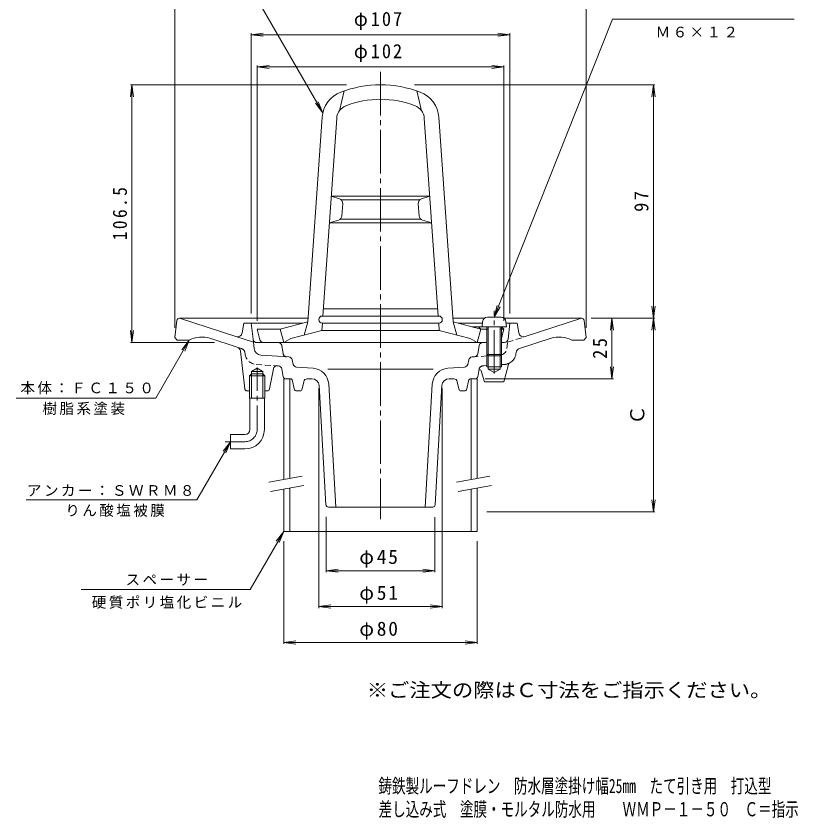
# Model space of a CAD drawing. Units: millimetres, scale not verified. Extents: x -176 to 147, y -232 to 267.
# Drawn here: x -175.9 to 147.2, y -231.8 to 99.6 of the extents above; entities that cross this region are included whole.
import ezdxf
from ezdxf.enums import TextEntityAlignment as Align

# ---------------------------------------------------------------- set-up
doc = ezdxf.new("R2010")
doc.units = ezdxf.units.MM
doc.header["$LTSCALE"] = 2
for name, pattern in [('CHAIN1', [8, 5, -1, 1, -1]), ('CHAIN2', [12, 9, -1, 1, -1]), ('DASHED1', [1.8, 1.2, -0.6]), ('DOUBLE_CHAIN2', [12.8, 9, -1, 0.6, -0.6, 0.6, -1])]:
    doc.linetypes.add(name, pattern=pattern)
for name, color, linetype, lineweight in [('2-0', 3, 'Continuous', 9), ('2-2', 6, 'Continuous', 9), ('2-3', 4, 'Continuous', 9), ('2-4', 7, 'Continuous', 9), ('2-5', 7, 'Continuous', 9)]:
    doc.layers.add(name, color=color, linetype=linetype, lineweight=lineweight)
doc.layers.add('F-0_F-0ﾚｲﾔ', color=2, linetype='Continuous')
doc.layers.add('F-5_F-5ﾚｲﾔ', color=2, linetype='Continuous')
doc.styles.add('ＭＳ ゴシック', font='')
doc.styles.get('ＭＳ ゴシック').set_extended_font_data('MS Gothic')

msp = doc.modelspace()

# ---------------------------------------------------------------- linework, layer by layer
at = {"layer": '2-0', "linetype": 'CHAIN2'}
msp.add_line((-25.264, 76.506), (-25.264, -108.373), dxfattribs=at)
at = {"layer": '2-0'}
for p, q in [((-109.373, -26.206), (-110.264, -33.33)), ((-55.165, -25.33), (-108.381, -25.33)), ((-84.989, -32.892), (-108.264, -25.33)), ((4.638, -25.33), (17.698, -25.33)), ((25.775, -25.33), (57.854, -25.33)), ((34.462, -32.892), (57.736, -25.33)), ((58.846, -26.206), (59.736, -33.33)), ((-81.764, -27.33), (-82.396, -31.305)), ((-81.764, -27.33), (-57.429, -27.33)), ((-77.943, -34.013), (-78.764, -27.33)), ((16.867, -27.33), (6.902, -27.33)), ((31.237, -27.33), (26.606, -27.33)), ((27.416, -34.013), (28.236, -27.33)), ((31.237, -27.33), (31.869, -31.305)), ((-77.794, -35.23), (-84.989, -32.892)), ((-109.264, -34.33), (-110.264, -33.33)), ((-109.264, -34.33), (-104.263, -34.33)), ((-84.488, -37.261), (-95.744, -33.604)), ((-77.469, -37.876), (-77.943, -34.013)), ((16.963, -35.33), (18.736, -35.33)), ((24.736, -35.33), (25.927, -35.33)), ((32.138, -37.853), (45.217, -33.604)), ((58.736, -34.33), (53.736, -34.33)), ((58.736, -34.33), (59.736, -33.33)), ((-81.364, -54.443), (-83.119, -38.938)), ((15.523, -36.577), (14.935, -40.002)), ((30.716, -39.955), (30.771, -39.512)), ((-74.7, -40.503), (-63.113, -41.313)), ((-61.761, -42.449), (-61.286, -44.365)), ((11.234, -42.449), (10.759, -44.365)), ((13.562, -41.245), (12.586, -41.313)), ((-73.904, -47.33), (-76.264, -45.968)), ((-69.514, -46.2), (-71.108, -54.518)), ((-67.936, -44.985), (-67.415, -45.022)), ((-66.047, -46.236), (-65.419, -49.518)), ((-53.131, -45.977), (-59.935, -45.501)), ((2.604, -45.977), (9.408, -45.501)), ((25.736, -51.649), (27.62, -44.423)), ((-78.624, -48.33), (-79.438, -49.13)), ((-73.089, -49.13), (-79.438, -49.13)), ((-79.438, -58.33), (-79.438, -49.13)), ((-78.624, -58.33), (-78.624, -47.33)), ((-73.904, -48.33), (-78.624, -48.33)), ((-73.904, -58.33), (-73.904, -47.33)), ((-73.089, -49.13), (-73.904, -48.33)), ((-73.089, -58.33), (-73.089, -49.13)), ((-25.264, -46.407), (-46.979, -46.407)), ((-25.264, -46.407), (-3.548, -46.407)), ((15.357, -47.085), (14.892, -49.518)), ((17.736, -51.649), (16.326, -47.033)), ((-64.437, -50.33), (-62.583, -50.33)), ((-61.603, -51.134), (-60.924, -54.526)), ((-57.603, -54.526), (-57.005, -51.536)), ((-53.599, -50.33), (-55.534, -50.33)), ((-46.631, -52.564), (-43.757, -103.33)), ((-3.896, -52.564), (-6.77, -103.33)), ((3.071, -50.33), (5.007, -50.33)), ((7.076, -54.526), (6.478, -51.536)), ((11.076, -51.134), (10.397, -54.526)), ((13.91, -50.33), (12.056, -50.33)), ((21.736, -51.649), (17.736, -51.649)), ((21.736, -51.649), (25.736, -51.649)), ((-79.438, -55.33), (-80.37, -55.33)), ((-72.09, -55.33), (-73.089, -55.33)), ((-59.944, -55.33), (-58.583, -55.33)), ((-47.817, -102.387), (-50.603, -53.161)), ((-2.71, -102.387), (0.076, -53.161)), ((9.417, -55.33), (8.056, -55.33)), ((-79.438, -58.33), (-73.089, -58.33)), ((-79.264, -71.33), (-79.264, -58.33)), ((-73.263, -71.33), (-73.263, -58.33)), ((-87.264, -73.33), (-87.264, -79.33)), ((-81.263, -73.33), (-87.264, -73.33)), ((-81.263, -79.33), (-87.264, -79.33)), ((-46.819, -103.33), (-25.264, -103.33)), ((-3.709, -103.33), (-25.264, -103.33))]:
    msp.add_line(p, q, dxfattribs=at)
at = {"layer": '2-0', "linetype": 'DASHED1'}
for p, q in [((27.266, -35.23), (34.462, -32.892)), ((26.942, -37.876), (27.416, -34.013)), ((-82.665, -37.853), (-84.488, -37.261)), ((-81.243, -39.955), (-81.298, -39.512)), ((-81.238, -39.999), (-81.298, -39.512)), ((30.711, -39.999), (30.771, -39.512)), ((18.736, -40.883), (13.562, -41.245)), ((-76.624, -44.378), (-67.936, -44.985)), ((15.357, -47.085), (15.519, -46.236)), ((17.409, -44.985), (16.888, -45.022)), ((18.736, -44.893), (17.409, -44.985)), ((26.097, -44.378), (24.736, -44.473))]:
    msp.add_line(p, q, dxfattribs=at)
at = {"layer": '2-0', "linetype": 'DOUBLE_CHAIN2'}
for p, q in [((-67.528, -35.33), (-76.454, -35.33)), ((-66.05, -36.577), (-65.463, -40.002))]:
    msp.add_line(p, q, dxfattribs=at)
at = {"layer": '2-0', "linetype": 'CHAIN1'}
for p, q in [((-76.264, -71.33), (-76.264, -45.663)), ((-81.264, -76.33), (-89.387, -76.33))]:
    msp.add_line(p, q, dxfattribs=at)
at = {"layer": '2-0'}
msp.add_lwpolyline([(-73.904, -47.33), (-78.624, -47.33), (-76.264, -45.968)], dxfattribs=at)
for centre, radius, start, end in [((-108.381, -26.33), 1, 90, 172.87573), ((57.854, -26.33), 1, 7.12427, 90), ((-99.143, -44.066), 11, 71.99945, 117.74339), ((-84.371, -30.99), 2, 251.99969, 350.95978), ((33.844, -30.99), 2, 189.04022, 288.00031), ((48.616, -44.066), 11, 62.25661, 108.00055), ((17.001, -36.83), 1.5, 90, 170.27156), ((25.927, -33.83), 1.5, 270, 352.99959), ((-85.106, -39.163), 2, 6.457, 72.00018), ((-74.491, -37.51), 3, 186.99971, 266.00029), ((32.756, -39.756), 2, 107.99887, 173.00095), ((-63.217, -42.809), 1.5, 13.91808, 86), ((12.69, -42.809), 1.5, 94, 166.08192), ((13.457, -39.748), 1.5, 274.00009, 350.27156), ((25.748, -39.39), 5, 298.24857, 353.00055), ((-68.041, -46.482), 1.5, 86, 169.15211), ((-67.52, -46.518), 1.5, 10.8302, 86), ((-59.83, -44.005), 1.5, 193.91791, 266), ((-53.62, -52.96), 7, 3.23962, 86.00008), ((3.092, -52.96), 7, 93.99992, 176.76038), ((9.303, -44.005), 1.5, 274, 346.08209), ((28.588, -44.676), 1, 118.24928, 165.38554), ((-64.437, -49.33), 1, 190.82764, 270), ((13.91, -49.33), 1, 270, 349.17236), ((15.848, -47.179), 0.5, 83.8165, 169.17256), ((15.848, -47.179), 0.5, 16.9904, 83.8165), ((-62.583, -51.33), 1, 11.30934, 90), ((-55.534, -51.83), 1.5, 90, 168.6902), ((-53.599, -53.33), 3, 3.23926, 90), ((3.071, -53.33), 3, 90, 176.76074), ((5.007, -51.83), 1.5, 11.3098, 90), ((12.056, -51.33), 1, 90, 168.69066), ((-80.37, -54.33), 1, 186.45599, 270), ((-72.09, -54.33), 1, 270, 349.15408), ((-59.944, -54.33), 1, 191.30914, 270), ((-58.583, -54.33), 1, 270, 348.69086), ((8.056, -54.33), 1, 191.30914, 270), ((9.417, -54.33), 1, 270, 348.69086), ((-81.263, -71.33), 2, 270, 0), ((-81.263, -71.33), 8, 270, 0), ((-46.819, -102.33), 1, 183.23795, 270), ((-3.709, -102.33), 1, 270, 356.76205)]:
    msp.add_arc(centre, radius, start, end, dxfattribs=at)
at = {"layer": '2-0', "linetype": 'DOUBLE_CHAIN2'}
for centre, start, end in [((-76.454, -33.83), 187.00041, 270), ((-67.528, -36.83), 9.72844, 90), ((-63.984, -39.748), 189.72844, 265.99991)]:
    msp.add_arc(centre, 1.5, start, end, dxfattribs=at)
at = {"layer": '2-0', "linetype": 'DASHED1'}
for centre, radius, start, end in [((-83.283, -39.756), 2, 6.99905, 72.00113), ((23.964, -37.51), 3, 284.91859, 353.00029), ((-76.275, -39.39), 5, 186.99945, 266.00027), ((16.993, -46.518), 1.5, 94, 169.1698), ((25.748, -39.39), 5, 273.99973, 298.24857)]:
    msp.add_arc(centre, radius, start, end, dxfattribs=at)
at = {"layer": '2-0', "linetype": 'CHAIN1'}
msp.add_arc((-81.264, -71.33), 5, 270, 0, dxfattribs=at)
at = {"layer": '2-2'}
for p, q in [((-40.264, 68.655), (-42.264, 60.426)), ((-10.263, 68.655), (-8.264, 60.426)), ((-55.264, -26.751), (-49.354, 57.773)), ((-49.084, -24.38), (-43.368, 57.355)), ((-1.443, -24.38), (-7.159, 57.355)), ((4.737, -26.751), (-1.173, 57.773)), ((-42.254, 24.085), (-45.64, 25.12)), ((-45.623, 25.12), (-4.904, 25.12)), ((-41.458, 23.62), (-9.067, 23.62)), ((-8.272, 24.085), (-4.886, 25.12)), ((-41.195, 17.008), (-40.843, 22.033)), ((-9.331, 17.008), (-9.682, 22.033)), ((-42.627, 15.228), (-46.409, 14.12)), ((-46.392, 14.12), (-4.135, 14.12)), ((-41.899, 15.62), (-8.627, 15.62)), ((-7.899, 15.228), (-4.117, 14.12)), ((-48.793, -21.38), (-1.734, -21.38)), ((-49.294, -24.38), (-1.233, -24.38)), ((-66.764, -29.83), (-55.264, -26.751)), ((-56.848, -32.277), (-55.264, -26.751)), ((-49.504, -30.38), (-49.294, -27.38)), ((-49.294, -27.38), (-1.233, -27.38)), ((-1.024, -30.38), (-1.233, -27.38)), ((16.236, -29.83), (4.737, -26.751)), ((6.321, -32.277), (4.737, -26.751)), ((24.736, -28.83), (12.503, -28.83)), ((16.236, -29.83), (15.237, -28.83)), ((25.736, -29.83), (24.736, -28.83)), ((-76.264, -29.83), (-66.763, -29.83)), ((-75.065, -34.225), (-76.264, -29.83)), ((-65.264, -35.33), (-66.764, -29.83)), ((-49.504, -30.38), (-1.024, -30.38)), ((19.045, -29.83), (16.236, -29.83)), ((25.736, -29.83), (24.428, -29.83)), ((24.737, -33.497), (25.736, -29.83)), ((-73.618, -35.33), (-25.264, -35.33)), ((18.737, -35.33), (-25.264, -35.33))]:
    msp.add_line(p, q, dxfattribs=at)
at = {"layer": '2-2', "color": 4}
for p, q in [((-65.264, -50.33), (-65.264, -91.907)), ((-65.264, -50.33), (-64.432, -50.33)), ((-62.764, -50.33), (-62.764, -91.466)), ((12.236, -50.33), (12.236, -91.907)), ((14.736, -50.33), (13.905, -50.33)), ((14.736, -50.33), (14.736, -91.466)), ((-65.264, -95.969), (-65.264, -113.404)), ((-62.764, -95.528), (-62.764, -113.404)), ((12.236, -95.969), (12.236, -113.404)), ((14.736, -95.528), (14.736, -113.404)), ((-65.264, -113.404), (14.736, -113.404))]:
    msp.add_line(p, q, dxfattribs=at)
at = {"layer": '2-2', "color": 7}
for p, q in [((-71.377, -92.985), (-57.59, -90.554)), ((6.123, -92.985), (19.91, -90.554)), ((-70.682, -96.925), (-56.895, -94.493)), ((6.818, -96.925), (20.605, -94.493))]:
    msp.add_line(p, q, dxfattribs=at)
at = {"layer": '2-2'}
for points in [[(-65.264, -35.33), (-62.264, -33.676), (-49.504, -30.38)], [(16.236, -29.83), (14.736, -35.33), (11.736, -33.676), (-1.024, -30.38)]]:
    msp.add_lwpolyline(points, dxfattribs=at)
for centre, radius, start, end in [((-25.264, 25.17), 46, 90, 110.88283), ((-25.264, 25.17), 46, 69.11717, 90), ((-37.383, 56.936), 12, 110.88284, 175.99994), ((-13.144, 56.936), 12, 4.00006, 69.11716), ((-25.264, 25.17), 40, 90, 110.88284), ((-25.264, 25.17), 40, 69.11716, 90), ((-37.383, 56.936), 6, 110.88284, 175.99994), ((-13.144, 56.936), 6, 4.00006, 69.11716), ((-42.838, 22.172), 2, 356.0009, 73.00398), ((-7.687, 22.172), 2, 106.99602, 183.9991), ((-43.19, 17.147), 2, 286.33698, 355.99976), ((-7.336, 17.147), 2, 184.00024, 253.66302), ((-49.294, -25.88), 1.5, 90, 270), ((-1.233, -25.88), 1.5, 270, 90), ((-73.618, -33.83), 1.5, 195.25516, 270)]:
    msp.add_arc(centre, radius, start, end, dxfattribs=at)
at = {"layer": '2-3'}
for p, q in [((18.91, -24.921), (24.562, -24.921)), ((16.918, -26.747), (16.736, -28.821)), ((16.736, -28.821), (26.736, -28.821)), ((18.736, -28.821), (18.736, -40.321)), ((19.236, -28.821), (19.236, -40.821)), ((24.236, -28.821), (24.236, -40.821)), ((24.736, -28.821), (24.736, -40.321)), ((26.555, -26.747), (26.736, -28.821)), ((19.236, -40.821), (24.236, -40.821)), ((24.736, -40.321), (24.236, -40.821))]:
    msp.add_line(p, q, dxfattribs=at)
msp.add_lwpolyline([(19.236, -40.821), (18.736, -40.321), (24.736, -40.321)], dxfattribs=at)
for centre, start, end in [((18.91, -26.921), 90, 174.99998), ((24.562, -26.921), 5.00002, 90)]:
    msp.add_arc(centre, 2, start, end, dxfattribs=at)
at = {"layer": '2-4'}
for p, q in [((-110.264, 104.622), (-110.264, -29.33)), ((59.736, 104.622), (59.736, -29.33)), ((-78.763, 91.882), (-73.806, 92.534)), ((-78.763, 92.482), (-78.763, -23.33)), ((-78.763, 91.882), (28.236, 91.882)), ((-78.763, 91.882), (-73.806, 91.229)), ((28.236, 91.882), (23.279, 92.534)), ((28.236, 91.882), (23.279, 91.229)), ((28.236, 92.482), (28.236, -23.33)), ((-76.263, 78.556), (-71.306, 79.209)), ((-76.263, 79.156), (-76.263, -26.33)), ((-76.263, 78.556), (25.737, 78.556)), ((-76.263, 78.556), (-71.306, 77.904)), ((25.737, 78.556), (20.779, 79.209)), ((25.737, 78.556), (20.779, 77.904)), ((25.737, 79.156), (25.737, -26.33)), ((-127.967, 71.17), (-128.62, 66.213)), ((-128.567, 71.17), (-39.263, 71.17)), ((-127.967, 71.17), (-127.315, 66.213)), ((-127.967, -35.33), (-127.967, 71.17)), ((88.111, 71.17), (-11.264, 71.17)), ((87.511, 71.17), (86.858, 66.213)), ((87.511, 71.17), (88.163, 66.213)), ((87.511, -25.33), (87.511, 71.17)), ((87.511, -25.33), (86.858, -20.373)), ((87.511, -25.33), (88.163, -20.373)), ((88.111, -25.33), (61.737, -25.33)), ((70.378, -25.33), (69.725, -30.288)), ((70.378, -50.331), (70.378, -25.33)), ((70.378, -25.33), (71.03, -30.288)), ((87.511, -25.33), (86.858, -30.288)), ((87.511, -105.33), (87.511, -25.33)), ((87.511, -25.33), (88.163, -30.288)), ((-127.967, -35.33), (-128.62, -30.373)), ((-127.967, -35.33), (-127.315, -30.373)), ((-128.567, -35.33), (-93.915, -35.33)), ((70.378, -50.331), (69.725, -45.373)), ((70.378, -50.331), (71.03, -45.373)), ((70.978, -50.331), (17.949, -50.331)), ((-50.764, -145.056), (-50.764, -54.33)), ((0.236, -145.056), (0.236, -54.33)), ((87.511, -105.33), (86.858, -100.373)), ((87.511, -105.33), (88.163, -100.373)), ((88.111, -105.33), (18.736, -105.33)), ((-47.764, -130.227), (-47.764, -107.33)), ((-2.776, -130.227), (-2.776, -107.556)), ((-65.264, -159.919), (-65.264, -117.404)), ((14.736, -159.919), (14.736, -117.404)), ((-47.764, -129.627), (-42.806, -128.974)), ((-2.776, -129.627), (-7.734, -128.974)), ((-47.764, -129.627), (-2.776, -129.627)), ((-47.764, -129.627), (-42.806, -130.28)), ((-2.776, -129.627), (-7.734, -130.28)), ((-50.764, -144.456), (-45.806, -143.803)), ((-50.764, -144.456), (0.236, -144.456)), ((-50.764, -144.456), (-45.806, -145.108)), ((0.236, -144.456), (-4.721, -143.803)), ((0.236, -144.456), (-4.721, -145.108)), ((-65.264, -159.319), (-60.306, -158.666)), ((14.736, -159.319), (9.779, -158.666)), ((-65.264, -159.319), (14.736, -159.319)), ((-65.264, -159.319), (-60.306, -159.972)), ((14.736, -159.319), (9.779, -159.972))]:
    msp.add_line(p, q, dxfattribs=at)
at = {"layer": '2-4', "color": 3, "linetype": 'CHAIN2'}
msp.add_line((21.736, -48.179), (21.736, -22.186), dxfattribs=at)
at = {"layer": '2-4', "color": 3}
for p, q in [((18.736, -40.321), (18.736, -45.33)), ((19.236, -40.821), (19.236, -46.33)), ((24.236, -40.821), (24.236, -46.33)), ((24.736, -40.321), (24.736, -45.33)), ((18.736, -45.33), (24.736, -45.33)), ((19.236, -46.33), (24.236, -46.33)), ((19.236, -46.33), (21.736, -47.774)), ((24.236, -46.33), (21.736, -47.774))]:
    msp.add_line(p, q, dxfattribs=at)
at = {"layer": '2-5'}
for p, q in [((70.56, 98.357), (145.645, 98.357)), ((-49.091, 59.567), (-51.005, 64.187)), ((21.736, -24.921), (24.169, -20.552)), ((-104.264, -34.33), (-118.12, -58.33)), ((-104.264, -34.33), (-107.307, -38.297)), ((-104.264, -34.33), (-106.177, -38.95)), ((-175.854, -58.33), (-118.12, -58.33)), ((-87.263, -76.33), (-101.12, -100.33)), ((-87.263, -76.33), (-90.307, -80.297)), ((-87.263, -76.33), (-89.177, -80.95)), ((-171.72, -100.33), (-101.12, -100.33)), ((-65.264, -113.404), (-79.12, -137.404)), ((-65.264, -113.404), (-68.307, -117.371)), ((-65.264, -113.404), (-67.177, -118.023)), ((-79.12, -137.404), (-148.895, -137.404))]:
    msp.add_line(p, q, dxfattribs=at)
for points in [[(-84.374, 120.679), (-49.091, 59.567), (-52.135, 63.534)], [(70.56, 98.357), (21.736, -24.921), (22.955, -20.072)]]:
    msp.add_lwpolyline(points, dxfattribs=at)

# ---------------------------------------------------------------- texts
at = {"layer": '2-4', "color": 2, "style": 'ＭＳ ゴシック'}
msp.add_text('Ｃ', height=5.865, rotation=90, dxfattribs=at).set_placement((85.511, -69.33), align=Align.BOTTOM_LEFT)
at = {"layer": '2-4', "color": 2, "char_height": 5.865, "attachment_point": 7, "style": 'ＭＳ ゴシック'}
for s, insert in [('\\T1.21;\\W0.95;φ107', (-36.264, 93.882)), ('\\T1.21;\\W0.95;φ102', (-36.263, 80.556)), ('\\T1.19;φ45', (-34.02, -128.427)), ('\\T1.19;φ51', (-34.014, -143.256)), ('\\T1.19;φ80', (-34.014, -158.119))]:
    msp.add_mtext(s, dxfattribs=dict(at, insert=insert))
at = {"layer": '2-4', "color": 2, "char_height": 5.865, "attachment_point": 7, "rotation": 90, "style": 'ＭＳ ゴシック'}
for s, insert in [('\\T1.28;\\W0.9;106.5', (-129.967, 6.92)), ('\\T1.27;\\W0.95;97', (85.511, 18.67)), ('\\T1.27;\\W0.95;25', (68.378, -42.081))]:
    msp.add_mtext(s, dxfattribs=dict(at, insert=insert))
at = {"layer": '2-5', "char_height": 4.399, "attachment_point": 7, "style": 'ＭＳ ゴシック'}
for s, insert in [('\\T1.17;Ｍ６×１２', (88.427, 90.691)), ('\\T1.17;本体：ＦＣ１５０', (-174.033, -56.78)), ('\\T1.17;樹脂系塗装', (-164.927, -65.279)), ('\\T1.17;アンカー：ＳＷＲＭ８', (-171.324, -98.9)), ('\\T1.17;りん酸塩被膜', (-155.488, -107.399)), ('\\T1.17;スペーサー', (-130.62, -135.79)), ('\\T1.17;硬質ポリ塩化ビニル', (-144.574, -145.375))]:
    msp.add_mtext(s, dxfattribs=dict(at, insert=insert))
at = {"layer": 'F-0_F-0ﾚｲﾔ', "style": 'ＭＳ ゴシック', "width": 1.1}
msp.add_text('※ご注文の際はＣ寸法をご指示ください。', height=5.865, dxfattribs=at).set_placement((-30.962, -183.647), align=Align.BOTTOM_LEFT)
at = {"layer": 'F-5_F-5ﾚｲﾔ', "style": 'ＭＳ ゴシック', "width": 0.7}
for s, p in [('鋳鉄製ルーフドレン\u3000防水層塗掛け幅25mm\u3000たて引き用\u3000打込型', (-26.104, -223.284)), ('差し込み式\u3000塗膜・モルタル防水用\u3000\u3000ＷＭＰ－１－５０\u3000Ｃ＝指示', (-26.049, -232.897))]:
    msp.add_text(s, height=5.865, dxfattribs=at).set_placement(p, align=Align.BOTTOM_LEFT)

doc.saveas('drawing.dxf')
